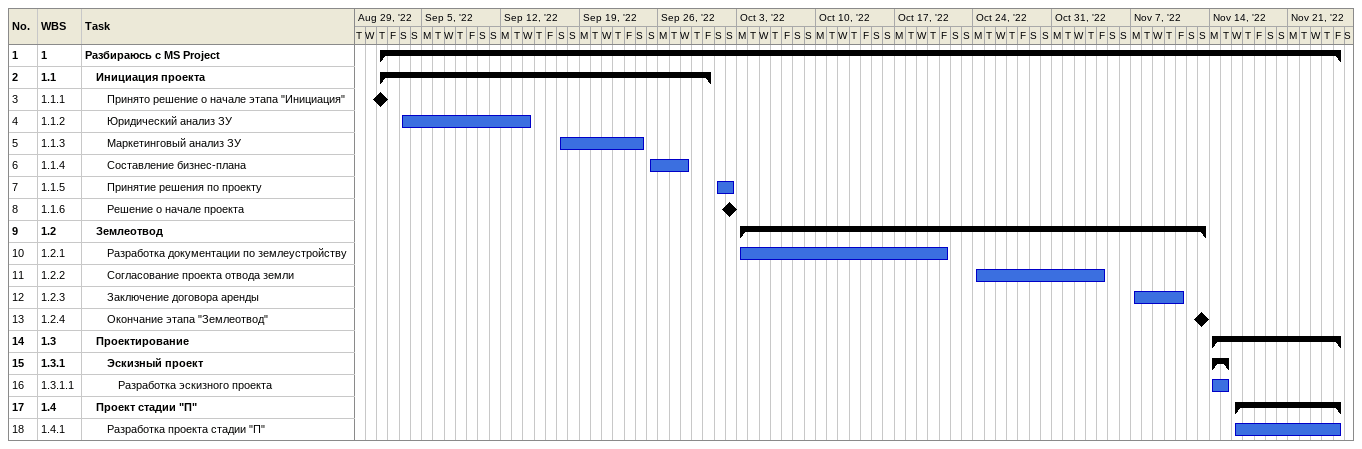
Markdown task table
| ID | WBS | Task | Start | Finish |
|---|---|---|---|---|
| 1 | 1 | **Разбираюсь с MS Project** | 2022-09-01 | 2022-11-25 |
| 2 | 1.1 | **Инициация проекта** | 2022-09-01 | 2022-09-30 |
| 3 | 1.1.1 | Принято решение о начале этапа "Инициация" (milestone) | 2022-09-01 | 2022-09-01 |
| 4 | 1.1.2 | Юридический анализ ЗУ | 2022-09-03 | 2022-09-14 |
| 5 | 1.1.3 | Маркетинговый анализ ЗУ | 2022-09-17 | 2022-09-24 |
| 6 | 1.1.4 | Составление бизнес-плана | 2022-09-25 | 2022-09-28 |
| 7 | 1.1.5 | Принятие решения по проекту | 2022-10-01 | 2022-10-02 |
| 8 | 1.1.6 | Решение о начале проекта (milestone) | 2022-10-02 | 2022-10-02 |
| 9 | 1.2 | **Землеотвод** | 2022-10-03 | 2022-11-13 |
| 10 | 1.2.1 | Разработка документации по землеустройству | 2022-10-03 | 2022-10-21 |
| 11 | 1.2.2 | Согласование проекта отвода земли | 2022-10-24 | 2022-11-04 |
| 12 | 1.2.3 | Заключение договора аренды | 2022-11-07 | 2022-11-11 |
| 13 | 1.2.4 | Окончание этапа "Землеотвод" (milestone) | 2022-11-13 | 2022-11-13 |
| 14 | 1.3 | **Проектирование** | 2022-11-14 | 2022-11-25 |
| 15 | 1.3.1 | **Эскизный проект** | 2022-11-14 | 2022-11-15 |
| 16 | 1.3.1.1 | Разработка эскизного проекта | 2022-11-14 | 2022-11-15 |
| 17 | 1.4 | **Проект стадии "П"** | 2022-11-16 | 2022-11-25 |
| 18 | 1.4.1 | Разработка проекта стадии "П" | 2022-11-16 | 2022-11-25 |
